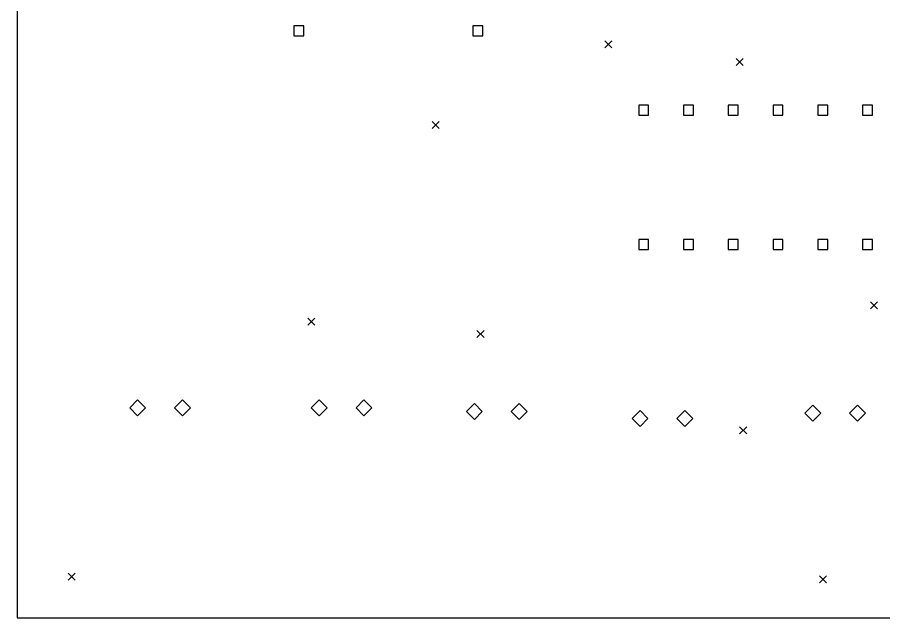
# Model space of a CAD drawing. Extents: x -2 to 100, y -33 to 100.
# Drawn here: x -0.05 to 49.1, y -0.03 to 34.03 of the extents above; entities that cross this region are included whole.
import ezdxf

# ---------------------------------------------------------------- set-up
doc = ezdxf.new("R2010")
doc.units = 0
doc.layers.add('BLACK', color=7, linetype='CONTINUOUS')

msp = doc.modelspace()

# ---------------------------------------------------------------- linework, layer by layer
at = {"layer": 'BLACK', "linetype": 'CONTINUOUS'}
for p, q in [((-0.05, 100.175), (-0.05, -0.025)), ((16.2028, 33.5578), (15.6372, 33.5578)), ((15.6372, 33.5578), (15.6372, 32.9922)), ((16.2028, 32.9922), (16.2028, 33.5578)), ((26.3628, 33.5578), (25.7972, 33.5578)), ((25.7972, 33.5578), (25.7972, 32.9922)), ((26.3628, 32.9922), (26.3628, 33.5578)), ((15.6372, 32.9922), (16.2028, 32.9922)), ((25.7972, 32.9922), (26.3628, 32.9922)), ((33.275, 32.7), (33.675, 32.3)), ((33.675, 32.7), (33.275, 32.3)), ((40.725, 31.7), (41.125, 31.3)), ((41.125, 31.7), (40.725, 31.3)), ((35.7628, 29.0578), (35.1972, 29.0578)), ((35.1972, 29.0578), (35.1972, 28.4922)), ((35.7628, 28.4922), (35.7628, 29.0578)), ((38.3028, 29.0578), (37.7372, 29.0578)), ((37.7372, 29.0578), (37.7372, 28.4922)), ((38.3028, 28.4922), (38.3028, 29.0578)), ((40.8428, 29.0578), (40.2772, 29.0578)), ((40.2772, 29.0578), (40.2772, 28.4922)), ((40.8428, 28.4922), (40.8428, 29.0578)), ((43.3828, 29.0578), (42.8172, 29.0578)), ((42.8172, 29.0578), (42.8172, 28.4922)), ((43.3828, 28.4922), (43.3828, 29.0578)), ((45.9228, 29.0578), (45.3572, 29.0578)), ((45.3572, 29.0578), (45.3572, 28.4922)), ((45.9228, 28.4922), (45.9228, 29.0578)), ((48.4628, 29.0578), (47.8972, 29.0578)), ((47.8972, 29.0578), (47.8972, 28.4922)), ((48.4628, 28.4922), (48.4628, 29.0578)), ((23.4825, 28.1309), (23.8825, 27.7309)), ((23.8825, 28.1309), (23.4825, 27.7309)), ((35.1972, 28.4922), (35.7628, 28.4922)), ((37.7372, 28.4922), (38.3028, 28.4922)), ((40.2772, 28.4922), (40.8428, 28.4922)), ((42.8172, 28.4922), (43.3828, 28.4922)), ((45.3572, 28.4922), (45.9228, 28.4922)), ((47.8972, 28.4922), (48.4628, 28.4922)), ((35.7628, 21.4378), (35.1972, 21.4378)), ((35.1972, 21.4378), (35.1972, 20.8722)), ((35.7628, 20.8722), (35.7628, 21.4378)), ((38.3028, 21.4378), (37.7372, 21.4378)), ((37.7372, 21.4378), (37.7372, 20.8722)), ((38.3028, 20.8722), (38.3028, 21.4378)), ((40.8428, 21.4378), (40.2772, 21.4378)), ((40.2772, 21.4378), (40.2772, 20.8722)), ((40.8428, 20.8722), (40.8428, 21.4378)), ((43.3828, 21.4378), (42.8172, 21.4378)), ((42.8172, 21.4378), (42.8172, 20.8722)), ((43.3828, 20.8722), (43.3828, 21.4378)), ((45.9228, 21.4378), (45.3572, 21.4378)), ((45.3572, 21.4378), (45.3572, 20.8722)), ((45.9228, 20.8722), (45.9228, 21.4378)), ((48.4628, 21.4378), (47.8972, 21.4378)), ((47.8972, 21.4378), (47.8972, 20.8722)), ((48.4628, 20.8722), (48.4628, 21.4378)), ((35.1972, 20.8722), (35.7628, 20.8722)), ((37.7372, 20.8722), (38.3028, 20.8722)), ((40.2772, 20.8722), (40.8428, 20.8722)), ((42.8172, 20.8722), (43.3828, 20.8722)), ((45.3572, 20.8722), (45.9228, 20.8722)), ((47.8972, 20.8722), (48.4628, 20.8722)), ((48.35, 17.9), (48.75, 17.5)), ((48.75, 17.9), (48.35, 17.5)), ((16.425, 16.975), (16.825, 16.575)), ((16.825, 16.975), (16.425, 16.575)), ((26.025, 16.275), (26.425, 15.875)), ((26.425, 16.275), (26.025, 15.875)), ((6.775, 12.325), (6.325, 11.875)), ((7.225, 11.875), (6.775, 12.325)), ((9.315, 12.325), (8.865, 11.875)), ((9.765, 11.875), (9.315, 12.325)), ((17.075, 12.325), (16.625, 11.875)), ((17.525, 11.875), (17.075, 12.325)), ((19.615, 12.325), (19.165, 11.875)), ((20.065, 11.875), (19.615, 12.325)), ((6.325, 11.875), (6.775, 11.425)), ((6.775, 11.425), (7.225, 11.875)), ((8.865, 11.875), (9.315, 11.425)), ((9.315, 11.425), (9.765, 11.875)), ((16.625, 11.875), (17.075, 11.425)), ((17.075, 11.425), (17.525, 11.875)), ((19.165, 11.875), (19.615, 11.425)), ((19.615, 11.425), (20.065, 11.875)), ((25.875, 12.125), (25.425, 11.675)), ((26.325, 11.675), (25.875, 12.125)), ((28.415, 12.125), (27.965, 11.675)), ((28.865, 11.675), (28.415, 12.125)), ((45.075, 12.025), (44.625, 11.575)), ((45.525, 11.575), (45.075, 12.025)), ((47.615, 12.025), (47.165, 11.575)), ((48.065, 11.575), (47.615, 12.025)), ((25.425, 11.675), (25.875, 11.225)), ((25.875, 11.225), (26.325, 11.675)), ((27.965, 11.675), (28.415, 11.225)), ((28.415, 11.225), (28.865, 11.675)), ((35.275, 11.725), (34.825, 11.275)), ((35.725, 11.275), (35.275, 11.725)), ((37.815, 11.725), (37.365, 11.275)), ((38.265, 11.275), (37.815, 11.725)), ((44.625, 11.575), (45.075, 11.125)), ((45.075, 11.125), (45.525, 11.575)), ((47.165, 11.575), (47.615, 11.125)), ((47.615, 11.125), (48.065, 11.575)), ((34.825, 11.275), (35.275, 10.825)), ((35.275, 10.825), (35.725, 11.275)), ((37.365, 11.275), (37.815, 10.825)), ((37.815, 10.825), (38.265, 11.275)), ((40.925, 10.8), (41.325, 10.4)), ((41.325, 10.8), (40.925, 10.4)), ((2.825, 2.5), (3.225, 2.1)), ((3.225, 2.5), (2.825, 2.1)), ((45.45, 2.35), (45.85, 1.95)), ((45.85, 2.35), (45.45, 1.95)), ((-0.05, -0.025), (100.025, -0.025))]:
    msp.add_line(p, q, dxfattribs=at)

doc.saveas('drawing.dxf')
